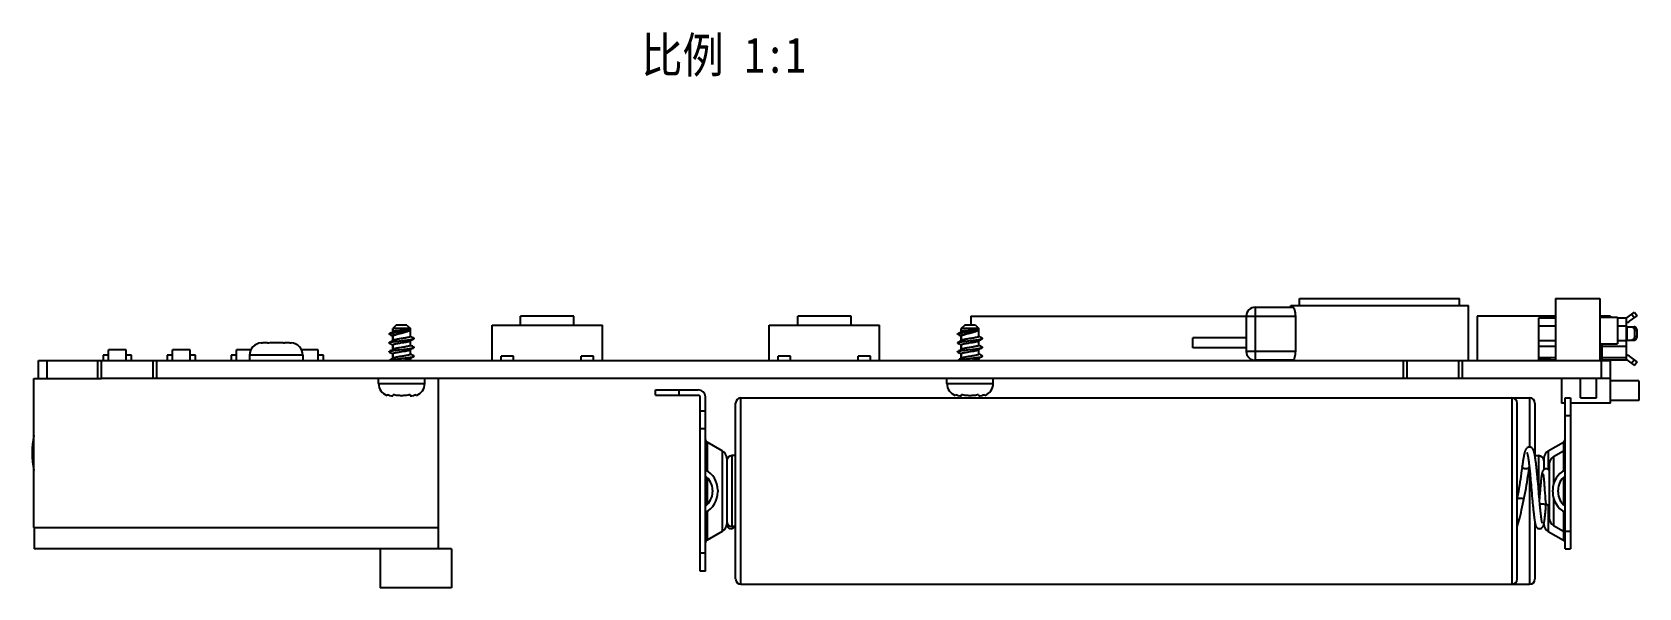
# Model space of a CAD drawing. Extents: x 0 to 297, y 0 to 210.
# Drawn here: x 77 to 167.5, y 110.4 to 141.7 of the extents above; entities that cross this region are included whole.
import ezdxf

# ---------------------------------------------------------------- set-up
doc = ezdxf.new("R2010")
doc.units = 0
doc.header["$LTSCALE"] = 16.335
doc.linetypes.add('HIDDEN', pattern=[0.2, 0.1, -0.1])
doc.layers.get('0').update_dxf_attribs({"linetype": 'CONTINUOUS'})
for name, color, linetype in [('02___PRT_ALL_AXES', 7, 'CONTINUOUS'), ('06___PRT_ALL_SURFS', 7, 'CONTINUOUS'), ('COOL', 153, 'HIDDEN')]:
    doc.layers.add(name, color=color, linetype=linetype)
doc.styles.get("Standard").update_dxf_attribs({"font": 'txt', "width": 0.85})

msp = doc.modelspace()

# ---------------------------------------------------------------- linework, layer by layer
at = {"color": 7, "linetype": 'CONTINUOUS'}
for p, q in [((148.373, 126.264), (148.373, 126.664)), ((157.373, 126.264), (157.373, 126.664)), ((162.773, 126.664), (165.273, 126.664)), ((162.773, 126.664), (162.773, 123.164)), ((165.273, 126.664), (165.273, 123.164)), ((145.873, 126.164), (148.007, 126.164)), ((145.873, 126.164), (145.873, 123.184)), ((147.873, 126.164), (147.873, 126.264)), ((166.803, 125.574), (167.223, 125.889)), ((167.213, 125.569), (167.063, 125.769)), ((167.223, 125.889), (167.373, 125.689)), ((97.418, 124.827), (97.257, 124.711)), ((97.523, 125.164), (97.323, 124.964)), ((97.323, 124.964), (97.323, 124.787)), ((98.323, 124.964), (97.323, 124.964)), ((98.123, 125.164), (97.523, 125.164)), ((98.123, 125.164), (98.323, 124.964)), ((98.279, 124.865), (98.301, 124.879)), ((102.923, 123.164), (102.923, 125.164)), ((102.923, 125.164), (109.123, 125.164)), ((104.523, 125.164), (104.523, 125.664)), ((107.523, 125.664), (104.523, 125.664)), ((107.523, 125.164), (107.523, 125.664)), ((109.123, 123.164), (109.123, 125.164)), ((118.523, 123.164), (118.523, 125.164)), ((118.523, 125.164), (124.723, 125.164)), ((120.123, 125.164), (120.123, 125.664)), ((123.123, 125.664), (120.123, 125.664)), ((123.123, 125.164), (123.123, 125.664)), ((124.723, 123.164), (124.723, 125.164)), ((129.418, 124.827), (129.257, 124.711)), ((129.523, 125.164), (129.323, 124.964)), ((130.323, 124.964), (129.323, 124.964)), ((129.323, 124.964), (129.323, 124.787)), ((130.123, 125.164), (129.523, 125.164)), ((129.873, 125.664), (148.153, 125.664)), ((129.873, 125.664), (129.873, 125.164)), ((130.123, 125.164), (130.323, 124.964)), ((130.279, 124.865), (130.301, 124.879)), ((145.373, 125.664), (145.373, 123.684)), ((148.153, 123.684), (148.153, 125.664)), ((162.773, 125.664), (158.373, 125.664)), ((158.373, 125.664), (158.373, 123.164)), ((161.833, 125.564), (162.773, 125.564)), ((161.833, 123.164), (161.833, 125.564)), ((161.833, 125.114), (162.773, 125.114)), ((165.873, 125.664), (165.273, 125.664)), ((165.273, 125.614), (166.273, 125.614)), ((165.873, 125.664), (165.873, 125.614)), ((166.273, 125.614), (166.273, 124.114)), ((166.273, 125.564), (166.773, 125.564)), ((166.273, 125.114), (166.773, 125.114)), ((166.773, 123.214), (166.773, 125.564)), ((166.773, 125.064), (167.209, 125.064)), ((166.802, 125.064), (166.802, 124.314)), ((166.953, 125.374), (167.373, 125.689)), ((167.373, 124.864), (167.229, 124.864)), ((167.229, 124.864), (167.229, 124.514)), ((167.373, 124.514), (167.373, 124.864)), ((89.925, 124.144), (89.922, 124.163)), ((90.084, 124.163), (90.086, 124.164)), ((90.272, 124.164), (90.131, 124.164)), ((90.275, 124.144), (90.272, 124.164)), ((91.254, 124.164), (91.251, 124.144)), ((91.395, 124.164), (91.254, 124.164)), ((91.44, 124.164), (91.442, 124.163)), ((91.604, 124.163), (91.601, 124.144)), ((97.182, 124.704), (97.136, 124.677)), ((97.136, 124.646), (97.208, 124.603)), ((97.182, 124.204), (97.136, 124.177)), ((97.136, 124.146), (97.208, 124.103)), ((97.234, 124.735), (97.182, 124.704)), ((97.234, 124.235), (97.182, 124.204)), ((97.208, 124.603), (97.258, 124.573)), ((97.208, 124.103), (97.258, 124.073)), ((97.283, 124.764), (97.234, 124.735)), ((97.283, 124.264), (97.234, 124.235)), ((97.257, 124.711), (97.418, 124.596)), ((97.258, 124.573), (97.318, 124.538)), ((97.258, 124.073), (97.318, 124.038)), ((97.341, 124.798), (97.283, 124.764)), ((97.341, 124.298), (97.283, 124.264)), ((97.318, 124.538), (97.323, 124.535)), ((97.318, 124.038), (97.323, 124.035)), ((97.323, 124.546), (97.323, 124.287)), ((97.323, 124.046), (97.323, 123.787)), ((98.305, 124.274), (98.363, 124.309)), ((98.328, 124.534), (98.323, 124.537)), ((98.328, 124.034), (98.323, 124.037)), ((98.386, 124.499), (98.328, 124.534)), ((98.386, 123.999), (98.328, 124.034)), ((98.363, 124.309), (98.412, 124.338)), ((98.437, 124.469), (98.386, 124.499)), ((98.437, 123.969), (98.386, 123.999)), ((98.412, 124.338), (98.464, 124.369)), ((98.51, 124.427), (98.437, 124.469)), ((98.51, 123.927), (98.437, 123.969)), ((98.464, 124.369), (98.51, 124.396)), ((129.182, 124.704), (129.136, 124.677)), ((129.136, 124.646), (129.208, 124.603)), ((129.182, 124.204), (129.136, 124.177)), ((129.136, 124.146), (129.208, 124.103)), ((129.234, 124.735), (129.182, 124.704)), ((129.234, 124.235), (129.182, 124.204)), ((129.208, 124.603), (129.258, 124.573)), ((129.208, 124.103), (129.258, 124.073)), ((129.283, 124.764), (129.234, 124.735)), ((129.283, 124.264), (129.234, 124.235)), ((129.257, 124.711), (129.418, 124.596)), ((129.258, 124.573), (129.318, 124.538)), ((129.258, 124.073), (129.318, 124.038)), ((129.341, 124.798), (129.283, 124.764)), ((129.341, 124.298), (129.283, 124.264)), ((129.318, 124.538), (129.323, 124.535)), ((129.318, 124.038), (129.323, 124.035)), ((129.323, 124.546), (129.323, 124.287)), ((129.323, 124.046), (129.323, 123.787)), ((130.305, 124.274), (130.363, 124.309)), ((130.328, 124.534), (130.323, 124.537)), ((130.328, 124.034), (130.323, 124.037)), ((130.386, 124.499), (130.328, 124.534)), ((130.386, 123.999), (130.328, 124.034)), ((130.363, 124.309), (130.412, 124.338)), ((130.437, 124.469), (130.386, 124.499)), ((130.437, 123.969), (130.386, 123.999)), ((130.412, 124.338), (130.464, 124.369)), ((130.51, 124.427), (130.437, 124.469)), ((130.51, 123.927), (130.437, 123.969)), ((130.464, 124.369), (130.51, 124.396)), ((161.833, 124.298), (162.773, 124.298)), ((161.833, 123.978), (162.773, 123.978)), ((165.273, 124.114), (166.273, 124.114)), ((165.416, 123.215), (165.416, 124.114)), ((165.416, 123.978), (166.773, 123.978)), ((166.273, 124.298), (166.773, 124.298)), ((166.773, 124.314), (167.209, 124.314)), ((167.229, 124.514), (167.373, 124.514)), ((77.373, 122.164), (77.373, 123.164)), ((77.373, 123.164), (80.923, 123.164)), ((77.873, 122.164), (77.873, 123.164)), ((80.724, 122.164), (80.724, 123.164)), ((80.924, 122.164), (80.924, 123.164)), ((80.924, 123.164), (83.822, 123.164)), ((81.023, 123.464), (81.023, 123.164)), ((81.323, 123.464), (81.023, 123.464)), ((81.323, 123.164), (81.323, 123.764)), ((82.323, 123.764), (81.323, 123.764)), ((82.323, 123.164), (82.323, 123.764)), ((82.623, 123.464), (82.323, 123.464)), ((82.623, 123.164), (82.623, 123.464)), ((83.822, 123.164), (83.822, 122.164)), ((83.822, 123.164), (96.794, 123.164)), ((84.022, 123.164), (84.022, 122.164)), ((84.623, 123.464), (84.623, 123.164)), ((84.923, 123.464), (84.623, 123.464)), ((84.923, 123.164), (84.923, 123.764)), ((85.923, 123.764), (84.923, 123.764)), ((85.923, 123.164), (85.923, 123.764)), ((86.223, 123.464), (85.923, 123.464)), ((86.223, 123.164), (86.223, 123.464)), ((88.223, 123.464), (88.223, 123.164)), ((88.523, 123.464), (88.223, 123.464)), ((88.523, 123.164), (88.523, 123.764)), ((89.331, 123.764), (88.523, 123.764)), ((92.263, 123.464), (89.263, 123.464)), ((93.123, 123.764), (92.195, 123.764)), ((93.123, 123.164), (93.123, 123.764)), ((93.423, 123.464), (93.123, 123.464)), ((93.423, 123.164), (93.423, 123.464)), ((97.182, 123.704), (97.136, 123.677)), ((97.136, 123.646), (97.208, 123.603)), ((97.182, 123.204), (97.136, 123.177)), ((97.234, 123.735), (97.182, 123.704)), ((97.234, 123.235), (97.182, 123.204)), ((97.208, 123.603), (97.258, 123.573)), ((97.283, 123.764), (97.234, 123.735)), ((97.283, 123.264), (97.234, 123.235)), ((97.258, 123.573), (97.318, 123.538)), ((97.341, 123.798), (97.283, 123.764)), ((97.341, 123.298), (97.283, 123.264)), ((97.318, 123.538), (97.323, 123.535)), ((97.323, 123.546), (97.323, 123.287)), ((98.305, 123.774), (98.363, 123.809)), ((98.305, 123.274), (98.363, 123.309)), ((98.328, 123.534), (98.323, 123.537)), ((98.386, 123.499), (98.328, 123.534)), ((98.363, 123.809), (98.412, 123.838)), ((98.363, 123.309), (98.412, 123.338)), ((98.437, 123.469), (98.386, 123.499)), ((98.412, 123.838), (98.464, 123.869)), ((98.412, 123.338), (98.464, 123.369)), ((98.51, 123.427), (98.437, 123.469)), ((98.464, 123.869), (98.51, 123.896)), ((98.464, 123.369), (98.51, 123.396)), ((98.851, 123.164), (128.794, 123.164)), ((103.423, 123.164), (103.423, 123.414)), ((104.123, 123.414), (103.423, 123.414)), ((104.123, 123.164), (104.123, 123.414)), ((107.923, 123.164), (107.923, 123.414)), ((108.623, 123.414), (107.923, 123.414)), ((108.623, 123.164), (108.623, 123.414)), ((119.023, 123.164), (119.023, 123.414)), ((119.723, 123.414), (119.023, 123.414)), ((119.723, 123.164), (119.723, 123.414)), ((124.223, 123.414), (123.523, 123.414)), ((123.523, 123.164), (123.523, 123.414)), ((124.223, 123.164), (124.223, 123.414)), ((129.182, 123.704), (129.136, 123.677)), ((129.136, 123.646), (129.208, 123.603)), ((129.182, 123.204), (129.136, 123.177)), ((129.234, 123.735), (129.182, 123.704)), ((129.234, 123.235), (129.182, 123.204)), ((129.208, 123.603), (129.258, 123.573)), ((129.283, 123.764), (129.234, 123.735)), ((129.283, 123.264), (129.234, 123.235)), ((129.258, 123.573), (129.318, 123.538)), ((129.341, 123.798), (129.283, 123.764)), ((129.341, 123.298), (129.283, 123.264)), ((129.318, 123.538), (129.323, 123.535)), ((129.323, 123.546), (129.323, 123.287)), ((130.305, 123.774), (130.363, 123.809)), ((130.305, 123.274), (130.363, 123.309)), ((130.328, 123.534), (130.323, 123.537)), ((130.386, 123.499), (130.328, 123.534)), ((130.363, 123.809), (130.412, 123.838)), ((130.363, 123.309), (130.412, 123.338)), ((130.437, 123.469), (130.386, 123.499)), ((130.412, 123.838), (130.464, 123.869)), ((130.412, 123.338), (130.464, 123.369)), ((130.51, 123.427), (130.437, 123.469)), ((130.464, 123.869), (130.51, 123.896)), ((130.464, 123.369), (130.51, 123.396)), ((130.851, 123.164), (154.423, 123.164)), ((148.153, 123.684), (145.373, 123.684)), ((148.007, 123.184), (145.873, 123.184)), ((147.873, 123.164), (147.873, 123.184)), ((154.224, 122.164), (154.224, 123.164)), ((154.424, 123.164), (157.322, 123.164)), ((154.424, 122.164), (154.424, 123.164)), ((157.322, 123.164), (165.873, 123.164)), ((157.322, 123.164), (157.322, 122.164)), ((157.522, 123.164), (157.522, 122.164)), ((161.833, 123.344), (162.773, 123.344)), ((162.258, 123.221), (162.258, 123.164)), ((162.708, 123.215), (162.708, 123.164)), ((162.773, 123.214), (162.754, 123.214)), ((165.415, 123.464), (165.273, 123.464)), ((165.273, 123.214), (166.773, 123.214)), ((165.373, 122.164), (165.373, 123.164)), ((165.416, 123.344), (166.773, 123.344)), ((165.873, 120.764), (165.873, 123.214)), ((166.803, 123.204), (167.223, 122.889)), ((167.373, 123.089), (166.953, 123.404)), ((167.063, 123.009), (167.213, 123.209)), ((167.373, 123.089), (167.223, 122.889)), ((77.123, 113.764), (77.123, 122.164)), ((77.123, 122.164), (80.923, 122.164)), ((154.423, 122.164), (83.862, 122.164)), ((99.893, 113.764), (99.893, 122.164)), ((165.873, 122.164), (157.362, 122.164)), ((163.123, 122.164), (163.123, 120.764)), ((164.183, 121.064), (164.183, 122.164)), ((165.083, 121.064), (165.083, 122.164)), ((96.523, 121.864), (99.123, 121.864)), ((96.988, 121.205), (96.996, 121.261)), ((97.333, 121.171), (97.346, 121.261)), ((98.3, 121.261), (98.313, 121.171)), ((98.65, 121.261), (98.658, 121.205)), ((112.123, 121.214), (112.123, 121.514)), ((112.123, 121.214), (114.523, 121.214)), ((113.423, 121.514), (113.423, 121.214)), ((113.423, 121.514), (114.523, 121.514)), ((128.523, 121.864), (131.123, 121.864)), ((128.988, 121.205), (128.996, 121.261)), ((129.333, 121.171), (129.346, 121.261)), ((130.3, 121.261), (130.313, 121.171)), ((130.65, 121.261), (130.658, 121.205)), ((167.473, 122.014), (165.873, 122.014)), ((167.473, 122.014), (167.473, 120.914)), ((114.623, 111.314), (114.623, 121.114)), ((114.923, 120.314), (114.623, 120.314)), ((114.923, 111.314), (114.923, 121.114)), ((116.623, 110.865), (116.623, 120.764)), ((116.923, 110.564), (116.923, 121.064)), ((160.323, 121.064), (160.323, 110.564)), ((160.623, 110.864), (160.623, 120.764)), ((161.323, 121.064), (161.323, 118.292)), ((161.623, 120.764), (161.623, 117.807)), ((163.323, 120.764), (163.123, 120.764)), ((163.323, 121.064), (163.623, 121.064)), ((163.323, 112.564), (163.323, 121.064)), ((163.623, 121.064), (163.623, 112.564)), ((165.873, 120.764), (163.623, 120.764)), ((164.183, 121.064), (165.083, 121.064)), ((167.473, 120.914), (165.873, 120.914)), ((163.323, 120.064), (163.623, 120.064)), ((114.923, 119.314), (114.623, 119.314)), ((115.023, 118.574), (115.023, 116.956)), ((115.873, 118.084), (115.023, 118.574)), ((162.373, 118.084), (163.223, 118.574)), ((163.223, 118.574), (163.223, 116.956)), ((115.873, 118.084), (115.873, 113.545)), ((116.123, 117.651), (116.123, 113.978)), ((116.423, 113.814), (116.423, 117.814)), ((161.823, 117.814), (161.823, 115.949)), ((162.123, 117.651), (162.123, 117.022)), ((162.373, 118.084), (162.373, 117.025)), ((162.673, 117.757), (163.223, 118.074)), ((162.673, 117.757), (162.673, 116.217)), ((161.323, 117.029), (161.323, 110.564)), ((162.423, 117.324), (162.423, 114.305)), ((115.023, 116.574), (115.023, 115.055)), ((115.323, 115.861), (115.323, 115.768)), ((115.623, 115.861), (115.623, 115.768)), ((161.369, 116.553), (161.381, 116.426)), ((161.381, 116.426), (161.393, 116.295)), ((161.393, 116.295), (161.404, 116.164)), ((161.404, 116.164), (161.416, 116.031)), ((161.416, 116.031), (161.444, 115.699)), ((161.786, 116.37), (161.774, 116.505)), ((161.798, 116.237), (161.786, 116.37)), ((161.815, 116.038), (161.798, 116.237)), ((161.848, 115.655), (161.815, 116.038)), ((161.909, 115.814), (161.9, 115.705)), ((161.917, 115.919), (161.909, 115.814)), ((162.124, 116.436), (162.129, 116.384)), ((162.129, 116.384), (162.134, 116.33)), ((162.134, 116.33), (162.138, 116.275)), ((162.138, 116.275), (162.143, 116.22)), ((162.143, 116.22), (162.147, 116.164)), ((162.147, 116.164), (162.151, 116.108)), ((162.151, 116.108), (162.155, 116.052)), ((162.155, 116.052), (162.161, 115.968)), ((162.161, 115.968), (162.167, 115.885)), ((162.623, 115.768), (162.623, 115.861)), ((162.923, 115.768), (162.923, 115.861)), ((163.223, 116.574), (163.223, 115.055)), ((161.444, 115.699), (161.456, 115.568)), ((161.456, 115.568), (161.472, 115.377)), ((161.472, 115.377), (161.483, 115.252)), ((161.483, 115.252), (161.494, 115.132)), ((161.494, 115.132), (161.505, 115.016)), ((161.864, 115.473), (161.848, 115.655)), ((161.874, 115.356), (161.864, 115.473)), ((161.883, 115.48), (161.874, 115.363)), ((161.884, 115.242), (161.874, 115.356)), ((161.9, 115.705), (161.883, 115.48)), ((161.894, 115.132), (161.884, 115.242)), ((161.904, 115.026), (161.894, 115.132)), ((161.914, 114.924), (161.904, 115.026)), ((162.19, 115.53), (162.196, 115.447)), ((162.196, 115.447), (162.2, 115.391)), ((162.2, 115.391), (162.204, 115.342)), ((162.204, 115.342), (162.207, 115.313)), ((162.207, 115.313), (162.209, 115.287)), ((162.209, 115.287), (162.211, 115.263)), ((162.373, 115.072), (162.373, 113.545)), ((162.673, 115.412), (162.673, 113.872)), ((115.023, 114.673), (115.023, 113.055)), ((161.623, 114.032), (161.623, 110.865)), ((163.223, 114.673), (163.223, 113.055)), ((77.123, 113.764), (99.893, 113.764)), ((77.143, 113.764), (77.143, 112.564)), ((99.873, 113.764), (99.873, 112.564)), ((115.873, 113.545), (115.023, 113.055)), ((116.122, 113.946), (116.122, 113.944)), ((162.373, 113.545), (163.223, 113.055)), ((162.673, 113.872), (163.223, 113.555)), ((163.323, 113.564), (163.623, 113.564)), ((96.623, 112.564), (96.623, 110.364)), ((100.623, 112.564), (99.873, 112.564)), ((100.623, 112.564), (100.623, 110.364)), ((114.923, 112.314), (114.623, 112.314)), ((163.323, 112.564), (163.623, 112.564)), ((114.923, 111.314), (114.623, 111.314))]:
    msp.add_line(p, q, dxfattribs=at)
at = {"color": 5, "linetype": 'CONTINUOUS'}
for p, q in [((96.794, 123.164), (98.851, 123.164)), ((128.794, 123.164), (130.851, 123.164)), ((83.862, 122.164), (80.923, 122.164)), ((157.362, 122.164), (154.423, 122.164))]:
    msp.add_line(p, q, dxfattribs=at)
at = {"color": 7, "linetype": 'CONTINUOUS'}
for points in [[(161.313, 118.292), (161.295, 118.291), (161.257, 118.284), (161.22, 118.271), (161.189, 118.253), (161.163, 118.233), (161.142, 118.212), (161.124, 118.19), (161.109, 118.169), (161.097, 118.147), (161.086, 118.125), (161.077, 118.102), (161.068, 118.079), (161.059, 118.055), (161.051, 118.029), (161.043, 118.002), (161.035, 117.974), (161.028, 117.943), (161.02, 117.911), (161.012, 117.876), (161.005, 117.84), (160.997, 117.801), (160.989, 117.76), (160.982, 117.717), (160.974, 117.672), (160.966, 117.625), (160.958, 117.576), (160.95, 117.524), (160.943, 117.471), (160.935, 117.416), (160.927, 117.36), (160.919, 117.302), (160.911, 117.242), (160.904, 117.19)], [(161.176, 117.961), (161.176, 117.961), (161.177, 117.959), (161.179, 117.954), (161.182, 117.946), (161.185, 117.936), (161.189, 117.924), (161.193, 117.91), (161.198, 117.894), (161.202, 117.875), (161.207, 117.855), (161.212, 117.833), (161.217, 117.809), (161.222, 117.783), (161.227, 117.755), (161.233, 117.726), (161.238, 117.694), (161.244, 117.661), (161.249, 117.627), (161.254, 117.59), (161.26, 117.552), (161.266, 117.512), (161.271, 117.471), (161.277, 117.428), (161.282, 117.383), (161.288, 117.337), (161.294, 117.289), (161.3, 117.24), (161.305, 117.19), (161.311, 117.138), (161.317, 117.084), (161.323, 117.03), (161.329, 116.974), (161.334, 116.917), (161.34, 116.859), (161.346, 116.8), (161.352, 116.739), (161.358, 116.678), (161.363, 116.616), (161.369, 116.553)], [(161.774, 116.505), (161.768, 116.572), (161.762, 116.639), (161.755, 116.706), (161.749, 116.772), (161.743, 116.838), (161.736, 116.903), (161.73, 116.968), (161.723, 117.031), (161.717, 117.094), (161.71, 117.155), (161.703, 117.215), (161.697, 117.274), (161.69, 117.331), (161.683, 117.387), (161.677, 117.441), (161.67, 117.493), (161.663, 117.544), (161.657, 117.593), (161.65, 117.639), (161.643, 117.684), (161.636, 117.727), (161.63, 117.768), (161.623, 117.807), (161.616, 117.844), (161.609, 117.879), (161.602, 117.912), (161.595, 117.944), (161.588, 117.974), (161.581, 118.002), (161.574, 118.028), (161.566, 118.053), (161.558, 118.077), (161.55, 118.099), (161.541, 118.121), (161.531, 118.143), (161.519, 118.164), (161.506, 118.186), (161.489, 118.208), (161.468, 118.229), (161.443, 118.25), (161.41, 118.269), (161.372, 118.284), (161.332, 118.291), (161.313, 118.292)], [(160.904, 117.19), (160.895, 117.118), (160.875, 116.969), (160.854, 116.813), (160.831, 116.651), (160.806, 116.485), (160.779, 116.315), (160.751, 116.143), (160.722, 115.969), (160.691, 115.795)], [(161.004, 115.353), (161.023, 115.448), (161.058, 115.623), (161.091, 115.798), (161.123, 115.973), (161.152, 116.147), (161.18, 116.318), (161.206, 116.485), (161.231, 116.649), (161.254, 116.807), (161.275, 116.959), (161.294, 117.104), (161.305, 117.189)], [(162.251, 117.065), (162.24, 117.065), (162.21, 117.061), (162.183, 117.054), (162.157, 117.043), (162.133, 117.029), (162.111, 117.013), (162.093, 116.995), (162.077, 116.976), (162.065, 116.957), (162.054, 116.938), (162.047, 116.921), (162.04, 116.904), (162.034, 116.887), (162.029, 116.871), (162.025, 116.854), (162.021, 116.837), (162.017, 116.819), (162.013, 116.8), (162.009, 116.779), (162.005, 116.757), (162.001, 116.734), (161.997, 116.71), (161.994, 116.684), (161.99, 116.656), (161.986, 116.627), (161.982, 116.597), (161.978, 116.565), (161.974, 116.532), (161.971, 116.497), (161.967, 116.461), (161.963, 116.423), (161.959, 116.383), (161.955, 116.343), (161.951, 116.301), (161.947, 116.257), (161.943, 116.213), (161.938, 116.167), (161.934, 116.119), (161.93, 116.071), (161.926, 116.021), (161.917, 115.919)], [(162.079, 116.775), (162.079, 116.776), (162.079, 116.774), (162.081, 116.769), (162.082, 116.762), (162.084, 116.754), (162.086, 116.743), (162.089, 116.731), (162.091, 116.717), (162.094, 116.701), (162.096, 116.685), (162.099, 116.666), (162.102, 116.647), (162.104, 116.627), (162.107, 116.605), (162.109, 116.583), (162.112, 116.56), (162.115, 116.536), (162.117, 116.512), (162.12, 116.487), (162.122, 116.462), (162.124, 116.436)], [(162.423, 116.974), (162.421, 116.977), (162.407, 116.995), (162.389, 117.012), (162.368, 117.029), (162.343, 117.043), (162.316, 117.055), (162.286, 117.062), (162.255, 117.065), (162.251, 117.065)], [(160.691, 115.795), (160.658, 115.621), (160.623, 115.449), (160.623, 115.446)], [(162.167, 115.885), (162.177, 115.724), (162.19, 115.53)], [(160.623, 113.835), (160.632, 113.859), (160.665, 113.959), (160.698, 114.068), (160.733, 114.188), (160.767, 114.317), (160.802, 114.455), (160.838, 114.602), (160.874, 114.758), (160.91, 114.92), (160.947, 115.088), (160.984, 115.262), (161.004, 115.353)], [(161.505, 115.016), (161.51, 114.96), (161.515, 114.904), (161.52, 114.851), (161.526, 114.798), (161.531, 114.747), (161.536, 114.697), (161.541, 114.648), (161.546, 114.601), (161.551, 114.555), (161.556, 114.511), (161.561, 114.468), (161.565, 114.427), (161.57, 114.386), (161.575, 114.348), (161.58, 114.311), (161.584, 114.275), (161.589, 114.241), (161.594, 114.208), (161.598, 114.176), (161.603, 114.146), (161.608, 114.118), (161.612, 114.09), (161.617, 114.064), (161.621, 114.04), (161.626, 114.016), (161.631, 113.994), (161.635, 113.973), (161.64, 113.952), (161.645, 113.933), (161.651, 113.914), (161.656, 113.896), (161.662, 113.879), (161.669, 113.861), (161.676, 113.844), (161.685, 113.826), (161.696, 113.807), (161.709, 113.788), (161.726, 113.768), (161.747, 113.749), (161.771, 113.731), (161.801, 113.715), (161.835, 113.704), (161.87, 113.699), (161.885, 113.698)], [(161.885, 113.698), (161.921, 113.702), (161.955, 113.71), (161.985, 113.724), (162.01, 113.74), (162.032, 113.758), (162.05, 113.777), (162.064, 113.795), (162.075, 113.813), (162.085, 113.83), (162.092, 113.847), (162.099, 113.863), (162.105, 113.879), (162.11, 113.896), (162.115, 113.913), (162.12, 113.931), (162.125, 113.949), (162.129, 113.969), (162.134, 113.99), (162.138, 114.012), (162.142, 114.034), (162.146, 114.059), (162.151, 114.084), (162.155, 114.11), (162.159, 114.138), (162.163, 114.167), (162.167, 114.198), (162.171, 114.23), (162.176, 114.264), (162.18, 114.299), (162.184, 114.335), (162.188, 114.373), (162.192, 114.412), (162.197, 114.453), (162.201, 114.495), (162.205, 114.539), (162.21, 114.584), (162.214, 114.63), (162.218, 114.678), (162.222, 114.727), (162.227, 114.777), (162.231, 114.828), (162.236, 114.881), (162.24, 114.934), (162.254, 115.105)], [(162.038, 114.008), (162.038, 114.009), (162.037, 114.012), (162.035, 114.018), (162.032, 114.026), (162.03, 114.035), (162.027, 114.046), (162.024, 114.058), (162.021, 114.072), (162.018, 114.087), (162.014, 114.104), (162.011, 114.122), (162.007, 114.142), (162.004, 114.163), (162, 114.185), (161.996, 114.209), (161.992, 114.234), (161.989, 114.261), (161.985, 114.289), (161.98, 114.318), (161.976, 114.349), (161.972, 114.381), (161.968, 114.415), (161.964, 114.45), (161.959, 114.487), (161.955, 114.525), (161.951, 114.564), (161.946, 114.604), (161.942, 114.646), (161.937, 114.689), (161.933, 114.734), (161.928, 114.78), (161.923, 114.827), (161.919, 114.875), (161.914, 114.924)], [(162.211, 115.263), (162.212, 115.253), (162.213, 115.243), (162.214, 115.234), (162.215, 115.226), (162.216, 115.218), (162.218, 115.21), (162.219, 115.203), (162.22, 115.195), (162.221, 115.188), (162.223, 115.18), (162.225, 115.17), (162.228, 115.159), (162.233, 115.146), (162.239, 115.131), (162.248, 115.114), (162.259, 115.096), (162.274, 115.078), (162.291, 115.062), (162.311, 115.046), (162.334, 115.033), (162.359, 115.023), (162.386, 115.016), (162.415, 115.013), (162.422, 115.013)], [(116.122, 113.944), (116.126, 113.929), (116.13, 113.914), (116.134, 113.9), (116.138, 113.887), (116.143, 113.873), (116.148, 113.86), (116.154, 113.847), (116.16, 113.833), (116.167, 113.82), (116.175, 113.806), (116.184, 113.792), (116.195, 113.777), (116.208, 113.763), (116.224, 113.748), (116.243, 113.735), (116.263, 113.723), (116.286, 113.712), (116.31, 113.705), (116.335, 113.7), (116.361, 113.698)], [(116.361, 113.698), (116.387, 113.7), (116.411, 113.704), (116.436, 113.712), (116.458, 113.722), (116.479, 113.734), (116.498, 113.748), (116.514, 113.762), (116.528, 113.777), (116.539, 113.792), (116.549, 113.807)]]:
    msp.add_lwpolyline(points, dxfattribs=at)
for centre, radius, start, end in [((145.873, 125.664), 0.5, 90, 180), ((166.773, 125.614), 0.05, 270, 306.8699), ((166.773, 125.614), 0.3, 270, 306.8699), ((89.963, 123.464), 0.7, 93.34418, 180), ((90.131, 123.077), 1.088, 89.98835, 92.38965), ((91.395, 123.077), 1.088, 87.61035, 90.01165), ((91.563, 123.464), 0.7, 0, 86.65582), ((96.229, 133.648), 10.597, 279.33045, 279.49435), ((128.229, 133.648), 10.597, 279.33045, 279.49435), ((145.873, 123.684), 0.5, 180, 270), ((166.773, 123.164), 0.3, 53.1301, 90), ((166.773, 123.164), 0.05, 53.1301, 90), ((97.223, 121.864), 0.7, 180, 250.37039), ((98.423, 121.864), 0.7, 289.62961, 360), ((114.523, 121.114), 0.4, 0, 90), ((114.523, 121.114), 0.1, 0, 90), ((129.223, 121.864), 0.7, 180, 250.37039), ((130.423, 121.864), 0.7, 289.62961, 360), ((97.443, 122.353), 1.187, 261.87587, 264.68363), ((98.203, 122.353), 1.187, 275.31633, 278.12409), ((116.923, 120.764), 0.3, 90, 180), ((129.443, 122.353), 1.187, 261.87587, 264.68363), ((130.203, 122.353), 1.187, 275.31633, 278.12409), ((160.323, 120.764), 0.3, 0, 90), ((161.323, 120.764), 0.3, 0, 90), ((115.123, 118.747), 0.2, 185.99915, 240), ((163.123, 118.747), 0.2, 300, 353.33333), ((115.623, 117.651), 0.5, 0, 60), ((116.423, 117.514), 0.3, 90, 180), ((161.823, 117.514), 0.3, 0, 90), ((162.623, 117.651), 0.5, 120, 180), ((162.923, 117.324), 0.5, 120, 180), ((163.123, 118.247), 0.2, 300, 353.33333), ((114.323, 115.861), 1.3, 0, 62.51357), ((163.923, 115.861), 1.3, 117.48643, 180), ((114.323, 115.861), 1, 0, 53.1301), ((163.923, 115.861), 1, 126.8699, 180), ((114.323, 115.768), 1.3, 297.48643, 360), ((114.323, 115.768), 1, 306.8699, 360), ((163.923, 115.768), 1.3, 180, 242.51357), ((163.923, 115.768), 1, 180, 233.1301), ((115.623, 113.978), 0.5, 300, 360), ((116.423, 114.114), 0.3, 180, 270), ((162.923, 114.305), 0.5, 180, 240), ((162.623, 113.978), 0.5, 183.56724, 240), ((163.123, 113.381), 0.2, 20, 60), ((115.123, 112.881), 0.2, 120, 172.22144), ((163.123, 112.881), 0.2, 0, 60), ((116.923, 110.864), 0.3, 180, 270), ((160.323, 110.864), 0.3, 270, 360), ((161.323, 110.864), 0.3, 270, 360)]:
    msp.add_arc(centre, radius, start, end, dxfattribs=at)
msp.add_ellipse((162.754, 123.664), major_axis=(2.874, 0), ratio=0.156596, start_param=-1.897284, end_param=-1.570796, dxfattribs=at)
for points, knots in [([(148.153, 125.664), (148.153, 125.698), (148.151, 125.763), (148.141, 125.857), (148.125, 125.943), (148.106, 126.017), (148.083, 126.078), (148.062, 126.119), (148.044, 126.143), (148.032, 126.155), (148.02, 126.163), (148.011, 126.164), (148.007, 126.164)], [0, 0, 0, 0, 0.183756, 0.360282, 0.523101, 0.666914, 0.787711, 0.882852, 0.920563, 0.951973, 0.977883, 1, 1, 1, 1]), ([(97.257, 124.711), (97.298, 124.718), (97.387, 124.731), (97.53, 124.75), (97.685, 124.769), (97.843, 124.788), (97.972, 124.806), (98.068, 124.82), (98.132, 124.831), (98.188, 124.842), (98.235, 124.854), (98.268, 124.864), (98.289, 124.872), (98.297, 124.877), (98.301, 124.879)], [0, 0, 0, 0, 0.118107, 0.256251, 0.406851, 0.56073, 0.707548, 0.774903, 0.836403, 0.890744, 0.936728, 0.973348, 0.987934, 1, 1, 1, 1]), ([(97.418, 124.827), (97.403, 124.822), (97.381, 124.816), (97.356, 124.806), (97.345, 124.801), (97.341, 124.798)], [0, 0, 0, 0, 0.581813, 0.811654, 1, 1, 1, 1]), ([(98.316, 124.898), (98.313, 124.897), (98.307, 124.895), (98.292, 124.892), (98.267, 124.888), (98.23, 124.884), (98.184, 124.879), (98.131, 124.875), (98.07, 124.871), (98.005, 124.866), (97.911, 124.86), (97.792, 124.853), (97.653, 124.845), (97.529, 124.836), (97.452, 124.83), (97.418, 124.827)], [0, 0, 0, 0, 0.008679, 0.020162, 0.051396, 0.093169, 0.144639, 0.204729, 0.27217, 0.345531, 0.423248, 0.585057, 0.743863, 0.886194, 1, 1, 1, 1]), ([(97.418, 124.596), (97.432, 124.602), (97.462, 124.613), (97.529, 124.637), (97.623, 124.665), (97.746, 124.697), (97.874, 124.73), (97.998, 124.763), (98.095, 124.791), (98.165, 124.814), (98.209, 124.83), (98.247, 124.847), (98.27, 124.859), (98.279, 124.865)], [0, 0, 0, 0, 0.049851, 0.10614, 0.234708, 0.378014, 0.527025, 0.672249, 0.80449, 0.863161, 0.915708, 0.961465, 1, 1, 1, 1]), ([(98.301, 124.879), (98.303, 124.88), (98.307, 124.883), (98.311, 124.887), (98.314, 124.89), (98.315, 124.894), (98.316, 124.896), (98.316, 124.898)], [0, 0, 0, 0, 0.318762, 0.522053, 0.698685, 0.854898, 1, 1, 1, 1]), ([(129.257, 124.711), (129.298, 124.718), (129.387, 124.731), (129.53, 124.75), (129.685, 124.769), (129.843, 124.788), (129.972, 124.806), (130.068, 124.82), (130.132, 124.831), (130.188, 124.842), (130.235, 124.854), (130.268, 124.864), (130.289, 124.872), (130.297, 124.877), (130.301, 124.879)], [0, 0, 0, 0, 0.118107, 0.256251, 0.406851, 0.56073, 0.707548, 0.774903, 0.836403, 0.890744, 0.936728, 0.973348, 0.987934, 1, 1, 1, 1]), ([(129.418, 124.827), (129.403, 124.822), (129.381, 124.816), (129.356, 124.806), (129.345, 124.801), (129.341, 124.798)], [0, 0, 0, 0, 0.581813, 0.811654, 1, 1, 1, 1]), ([(130.316, 124.898), (130.313, 124.897), (130.307, 124.895), (130.292, 124.892), (130.267, 124.888), (130.23, 124.884), (130.184, 124.879), (130.131, 124.875), (130.07, 124.871), (130.005, 124.866), (129.911, 124.86), (129.792, 124.853), (129.653, 124.845), (129.529, 124.836), (129.452, 124.83), (129.418, 124.827)], [0, 0, 0, 0, 0.008679, 0.020162, 0.051396, 0.093169, 0.144639, 0.204729, 0.27217, 0.345531, 0.423248, 0.585057, 0.743863, 0.886194, 1, 1, 1, 1]), ([(129.418, 124.596), (129.432, 124.602), (129.462, 124.613), (129.529, 124.637), (129.623, 124.665), (129.746, 124.697), (129.874, 124.73), (129.998, 124.763), (130.095, 124.791), (130.165, 124.814), (130.209, 124.83), (130.247, 124.847), (130.27, 124.859), (130.279, 124.865)], [0, 0, 0, 0, 0.049851, 0.10614, 0.234708, 0.378014, 0.527025, 0.672249, 0.80449, 0.863161, 0.915708, 0.961465, 1, 1, 1, 1]), ([(130.301, 124.879), (130.303, 124.88), (130.307, 124.883), (130.311, 124.887), (130.314, 124.89), (130.315, 124.894), (130.316, 124.896), (130.316, 124.898)], [0, 0, 0, 0, 0.318762, 0.522053, 0.698685, 0.854898, 1, 1, 1, 1]), ([(167.065, 125.064), (167.087, 125.064), (167.132, 125.053), (167.186, 125.007), (167.221, 124.941), (167.229, 124.89), (167.229, 124.864)], [0, 0, 0, 0, 0.226477, 0.467365, 0.72732, 1, 1, 1, 1]), ([(167.373, 124.864), (167.373, 124.89), (167.365, 124.941), (167.33, 125.007), (167.276, 125.053), (167.231, 125.064), (167.209, 125.064)], [0, 0, 0, 0, 0.27268, 0.532635, 0.773523, 1, 1, 1, 1]), ([(90.131, 124.164), (90.097, 124.164), (90.027, 124.161), (89.959, 124.151), (89.925, 124.144)], [0, 0, 0, 0, 0.500063, 1, 1, 1, 1]), ([(90.763, 124.163), (90.722, 124.163), (90.641, 124.163), (90.478, 124.16), (90.356, 124.153), (90.275, 124.144)], [0, 0, 0, 0, 0.250048, 0.500093, 1, 1, 1, 1]), ([(91.251, 124.144), (91.17, 124.153), (91.048, 124.16), (90.885, 124.163), (90.804, 124.163), (90.763, 124.163)], [0, 0, 0, 0, 0.499907, 0.749952, 1, 1, 1, 1]), ([(91.601, 124.144), (91.567, 124.151), (91.498, 124.161), (91.429, 124.164), (91.395, 124.164)], [0, 0, 0, 0, 0.499937, 1, 1, 1, 1]), ([(97.136, 124.646), (97.134, 124.647), (97.13, 124.649), (97.126, 124.653), (97.123, 124.657), (97.123, 124.661), (97.123, 124.665), (97.126, 124.669), (97.13, 124.673), (97.134, 124.675), (97.136, 124.677)], [0, 0, 0, 0, 0.164096, 0.297824, 0.406448, 0.499989, 0.593527, 0.702169, 0.835919, 1, 1, 1, 1]), ([(97.136, 124.146), (97.134, 124.147), (97.13, 124.149), (97.126, 124.153), (97.123, 124.157), (97.123, 124.161), (97.123, 124.165), (97.126, 124.169), (97.13, 124.173), (97.134, 124.175), (97.136, 124.177)], [0, 0, 0, 0, 0.164063, 0.297796, 0.406456, 0.499998, 0.593549, 0.702179, 0.835887, 1, 1, 1, 1]), ([(97.136, 124.677), (97.142, 124.68), (97.157, 124.686), (97.183, 124.695), (97.218, 124.703), (97.243, 124.708), (97.257, 124.711)], [0, 0, 0, 0, 0.16361, 0.385497, 0.665211, 1, 1, 1, 1]), ([(97.136, 124.177), (97.141, 124.179), (97.151, 124.184), (97.171, 124.191), (97.195, 124.198), (97.236, 124.207), (97.297, 124.219), (97.382, 124.232), (97.481, 124.246), (97.589, 124.259), (97.704, 124.273), (97.823, 124.286), (97.942, 124.3), (98.057, 124.313), (98.165, 124.326), (98.263, 124.34), (98.348, 124.353), (98.41, 124.365), (98.451, 124.375), (98.475, 124.381), (98.494, 124.388), (98.505, 124.393), (98.51, 124.396)], [0, 0, 0, 0, 0.011279, 0.025854, 0.043731, 0.064839, 0.116231, 0.178691, 0.250465, 0.329493, 0.413486, 0.5, 0.586514, 0.670507, 0.749535, 0.821309, 0.883768, 0.93516, 0.95627, 0.974145, 0.988721, 1, 1, 1, 1]), ([(97.323, 124.546), (97.323, 124.548), (97.324, 124.553), (97.329, 124.559), (97.337, 124.565), (97.348, 124.571), (97.362, 124.577), (97.378, 124.584), (97.397, 124.59), (97.411, 124.594), (97.418, 124.596)], [0, 0, 0, 0, 0.057535, 0.127003, 0.215398, 0.325836, 0.459544, 0.616771, 0.797222, 1, 1, 1, 1]), ([(97.323, 124.046), (97.323, 124.048), (97.324, 124.052), (97.327, 124.057), (97.333, 124.062), (97.342, 124.068), (97.356, 124.075), (97.373, 124.082), (97.395, 124.089), (97.419, 124.096), (97.458, 124.106), (97.514, 124.118), (97.588, 124.132), (97.67, 124.146), (97.786, 124.165), (97.903, 124.183), (98.017, 124.202), (98.096, 124.216), (98.165, 124.23), (98.216, 124.242), (98.251, 124.252), (98.272, 124.259), (98.29, 124.266), (98.3, 124.272), (98.305, 124.274)], [0, 0, 0, 0, 0.007289, 0.011581, 0.016502, 0.028567, 0.043892, 0.062587, 0.084626, 0.109908, 0.138279, 0.203476, 0.278321, 0.360528, 0.447542, 0.625054, 0.709994, 0.788815, 0.859084, 0.918698, 0.94397, 0.966, 0.984686, 1, 1, 1, 1]), ([(98.323, 124.527), (98.323, 124.524), (98.322, 124.52), (98.318, 124.516), (98.313, 124.51), (98.304, 124.504), (98.29, 124.497), (98.272, 124.49), (98.251, 124.483), (98.226, 124.476), (98.187, 124.466), (98.131, 124.454), (98.057, 124.44), (97.976, 124.426), (97.86, 124.407), (97.742, 124.389), (97.628, 124.37), (97.55, 124.356), (97.481, 124.342), (97.429, 124.33), (97.395, 124.32), (97.373, 124.313), (97.356, 124.306), (97.345, 124.301), (97.341, 124.298)], [0, 0, 0, 0, 0.007289, 0.011581, 0.016502, 0.028569, 0.043895, 0.062593, 0.084636, 0.10992, 0.138293, 0.203493, 0.278339, 0.360551, 0.447571, 0.625079, 0.710013, 0.78883, 0.859098, 0.918707, 0.943977, 0.966004, 0.984687, 1, 1, 1, 1]), ([(98.323, 124.027), (98.323, 124.024), (98.322, 124.02), (98.318, 124.016), (98.313, 124.01), (98.304, 124.004), (98.29, 123.997), (98.272, 123.99), (98.251, 123.983), (98.226, 123.976), (98.187, 123.966), (98.131, 123.954), (98.057, 123.94), (97.976, 123.926), (97.86, 123.907), (97.742, 123.889), (97.628, 123.87), (97.55, 123.856), (97.481, 123.842), (97.429, 123.83), (97.395, 123.82), (97.373, 123.813), (97.356, 123.806), (97.345, 123.801), (97.341, 123.798)], [0, 0, 0, 0, 0.007289, 0.01158, 0.016502, 0.028567, 0.043893, 0.06259, 0.084632, 0.109916, 0.138289, 0.203489, 0.278333, 0.360539, 0.447558, 0.62507, 0.710005, 0.788821, 0.85909, 0.918703, 0.943974, 0.966003, 0.984687, 1, 1, 1, 1]), ([(98.51, 124.396), (98.512, 124.397), (98.515, 124.399), (98.519, 124.403), (98.522, 124.407), (98.523, 124.411), (98.522, 124.415), (98.519, 124.419), (98.515, 124.423), (98.512, 124.425), (98.51, 124.427)], [0, 0, 0, 0, 0.16408, 0.29782, 0.406459, 0.499999, 0.593543, 0.702168, 0.835899, 1, 1, 1, 1]), ([(98.51, 123.896), (98.512, 123.897), (98.515, 123.899), (98.519, 123.903), (98.522, 123.907), (98.523, 123.911), (98.522, 123.915), (98.519, 123.919), (98.515, 123.923), (98.512, 123.925), (98.51, 123.927)], [0, 0, 0, 0, 0.164059, 0.297778, 0.406446, 0.499997, 0.593555, 0.702201, 0.835897, 1, 1, 1, 1]), ([(129.136, 124.646), (129.134, 124.647), (129.13, 124.649), (129.126, 124.653), (129.123, 124.657), (129.123, 124.661), (129.123, 124.665), (129.126, 124.669), (129.13, 124.673), (129.134, 124.675), (129.136, 124.677)], [0, 0, 0, 0, 0.164096, 0.297824, 0.406448, 0.499989, 0.593527, 0.702169, 0.835919, 1, 1, 1, 1]), ([(129.136, 124.146), (129.134, 124.147), (129.13, 124.149), (129.126, 124.153), (129.123, 124.157), (129.123, 124.161), (129.123, 124.165), (129.126, 124.169), (129.13, 124.173), (129.134, 124.175), (129.136, 124.177)], [0, 0, 0, 0, 0.164063, 0.297796, 0.406456, 0.499998, 0.593549, 0.702179, 0.835887, 1, 1, 1, 1]), ([(129.136, 124.677), (129.142, 124.68), (129.157, 124.686), (129.183, 124.695), (129.218, 124.703), (129.243, 124.708), (129.257, 124.711)], [0, 0, 0, 0, 0.16361, 0.385497, 0.665211, 1, 1, 1, 1]), ([(129.136, 124.177), (129.141, 124.179), (129.151, 124.184), (129.171, 124.191), (129.195, 124.198), (129.236, 124.207), (129.297, 124.219), (129.382, 124.232), (129.481, 124.246), (129.589, 124.259), (129.704, 124.273), (129.823, 124.286), (129.942, 124.3), (130.057, 124.313), (130.165, 124.326), (130.263, 124.34), (130.348, 124.353), (130.41, 124.365), (130.451, 124.375), (130.475, 124.381), (130.494, 124.388), (130.505, 124.393), (130.51, 124.396)], [0, 0, 0, 0, 0.011279, 0.025854, 0.043731, 0.064839, 0.116231, 0.178691, 0.250465, 0.329493, 0.413486, 0.5, 0.586514, 0.670507, 0.749535, 0.821309, 0.883768, 0.93516, 0.95627, 0.974145, 0.988721, 1, 1, 1, 1]), ([(129.323, 124.546), (129.323, 124.548), (129.324, 124.553), (129.329, 124.559), (129.337, 124.565), (129.348, 124.571), (129.362, 124.577), (129.378, 124.584), (129.397, 124.59), (129.411, 124.594), (129.418, 124.596)], [0, 0, 0, 0, 0.057535, 0.127003, 0.215398, 0.325836, 0.459544, 0.616771, 0.797222, 1, 1, 1, 1]), ([(129.323, 124.046), (129.323, 124.048), (129.324, 124.052), (129.327, 124.057), (129.333, 124.062), (129.342, 124.068), (129.356, 124.075), (129.373, 124.082), (129.395, 124.089), (129.419, 124.096), (129.458, 124.106), (129.514, 124.118), (129.588, 124.132), (129.67, 124.146), (129.786, 124.165), (129.903, 124.183), (130.017, 124.202), (130.096, 124.216), (130.165, 124.23), (130.216, 124.242), (130.251, 124.252), (130.272, 124.259), (130.29, 124.266), (130.3, 124.272), (130.305, 124.274)], [0, 0, 0, 0, 0.007289, 0.011581, 0.016502, 0.028567, 0.043892, 0.062587, 0.084626, 0.109908, 0.138279, 0.203476, 0.278321, 0.360528, 0.447542, 0.625054, 0.709994, 0.788815, 0.859084, 0.918698, 0.94397, 0.966, 0.984686, 1, 1, 1, 1]), ([(130.323, 124.527), (130.323, 124.524), (130.322, 124.52), (130.318, 124.516), (130.313, 124.51), (130.304, 124.504), (130.29, 124.497), (130.272, 124.49), (130.251, 124.483), (130.226, 124.476), (130.187, 124.466), (130.131, 124.454), (130.057, 124.44), (129.976, 124.426), (129.86, 124.407), (129.742, 124.389), (129.628, 124.37), (129.55, 124.356), (129.481, 124.342), (129.429, 124.33), (129.395, 124.32), (129.373, 124.313), (129.356, 124.306), (129.345, 124.301), (129.341, 124.298)], [0, 0, 0, 0, 0.007289, 0.011581, 0.016502, 0.028569, 0.043895, 0.062593, 0.084636, 0.10992, 0.138293, 0.203493, 0.278339, 0.360551, 0.447571, 0.625079, 0.710013, 0.78883, 0.859098, 0.918707, 0.943977, 0.966004, 0.984687, 1, 1, 1, 1]), ([(130.323, 124.027), (130.323, 124.024), (130.322, 124.02), (130.318, 124.016), (130.313, 124.01), (130.304, 124.004), (130.29, 123.997), (130.272, 123.99), (130.251, 123.983), (130.226, 123.976), (130.187, 123.966), (130.131, 123.954), (130.057, 123.94), (129.976, 123.926), (129.86, 123.907), (129.742, 123.889), (129.628, 123.87), (129.55, 123.856), (129.481, 123.842), (129.429, 123.83), (129.395, 123.82), (129.373, 123.813), (129.356, 123.806), (129.345, 123.801), (129.341, 123.798)], [0, 0, 0, 0, 0.007289, 0.01158, 0.016502, 0.028567, 0.043893, 0.06259, 0.084632, 0.109916, 0.138289, 0.203489, 0.278333, 0.360539, 0.447558, 0.62507, 0.710005, 0.788821, 0.85909, 0.918703, 0.943974, 0.966003, 0.984687, 1, 1, 1, 1]), ([(130.51, 124.396), (130.512, 124.397), (130.515, 124.399), (130.519, 124.403), (130.522, 124.407), (130.523, 124.411), (130.522, 124.415), (130.519, 124.419), (130.515, 124.423), (130.512, 124.425), (130.51, 124.427)], [0, 0, 0, 0, 0.16408, 0.29782, 0.406459, 0.499999, 0.593543, 0.702168, 0.835899, 1, 1, 1, 1]), ([(130.51, 123.896), (130.512, 123.897), (130.515, 123.899), (130.519, 123.903), (130.522, 123.907), (130.523, 123.911), (130.522, 123.915), (130.519, 123.919), (130.515, 123.923), (130.512, 123.925), (130.51, 123.927)], [0, 0, 0, 0, 0.164059, 0.297778, 0.406446, 0.499997, 0.593555, 0.702201, 0.835897, 1, 1, 1, 1]), ([(167.229, 124.514), (167.229, 124.489), (167.221, 124.438), (167.186, 124.372), (167.132, 124.326), (167.087, 124.314), (167.065, 124.314)], [0, 0, 0, 0, 0.27268, 0.532635, 0.773523, 1, 1, 1, 1]), ([(167.209, 124.314), (167.231, 124.314), (167.276, 124.326), (167.33, 124.372), (167.365, 124.438), (167.373, 124.489), (167.373, 124.514)], [0, 0, 0, 0, 0.226477, 0.467365, 0.72732, 1, 1, 1, 1]), ([(97.136, 123.646), (97.134, 123.647), (97.13, 123.649), (97.126, 123.653), (97.123, 123.657), (97.123, 123.661), (97.123, 123.665), (97.126, 123.669), (97.13, 123.673), (97.134, 123.675), (97.136, 123.677)], [0, 0, 0, 0, 0.164076, 0.297779, 0.40644, 0.499999, 0.593558, 0.70222, 0.835924, 1, 1, 1, 1]), ([(97.136, 123.677), (97.141, 123.679), (97.151, 123.684), (97.171, 123.691), (97.195, 123.698), (97.223, 123.704), (97.256, 123.711), (97.308, 123.721), (97.4, 123.735), (97.537, 123.753), (97.706, 123.773), (97.882, 123.793), (98.054, 123.813), (98.19, 123.83), (98.288, 123.844), (98.351, 123.854), (98.405, 123.864), (98.449, 123.874), (98.48, 123.883), (98.499, 123.89), (98.506, 123.894), (98.51, 123.896)], [0, 0, 0, 0, 0.011281, 0.025854, 0.043733, 0.064839, 0.08906, 0.116235, 0.178695, 0.289213, 0.413487, 0.543416, 0.670506, 0.786462, 0.837869, 0.883767, 0.923433, 0.956267, 0.981842, 0.991843, 1, 1, 1, 1]), ([(97.323, 123.546), (97.323, 123.548), (97.324, 123.552), (97.327, 123.557), (97.333, 123.562), (97.342, 123.568), (97.356, 123.575), (97.373, 123.582), (97.395, 123.589), (97.419, 123.596), (97.458, 123.606), (97.514, 123.618), (97.588, 123.632), (97.67, 123.646), (97.786, 123.665), (97.903, 123.683), (98.017, 123.702), (98.096, 123.716), (98.165, 123.73), (98.216, 123.742), (98.251, 123.752), (98.272, 123.759), (98.29, 123.766), (98.3, 123.772), (98.305, 123.774)], [0, 0, 0, 0, 0.007289, 0.011581, 0.016502, 0.028567, 0.043892, 0.062588, 0.084629, 0.109912, 0.138285, 0.203485, 0.278329, 0.360534, 0.447551, 0.625064, 0.710001, 0.788817, 0.859086, 0.9187, 0.943972, 0.966002, 0.984687, 1, 1, 1, 1]), ([(97.977, 123.427), (97.945, 123.421), (97.878, 123.41), (97.779, 123.395), (97.681, 123.379), (97.589, 123.363), (97.506, 123.347), (97.445, 123.334), (97.404, 123.323), (97.379, 123.315), (97.358, 123.307), (97.346, 123.301), (97.341, 123.298)], [0, 0, 0, 0, 0.153402, 0.310248, 0.464339, 0.609563, 0.740217, 0.851274, 0.89815, 0.938709, 0.972693, 1, 1, 1, 1]), ([(98.323, 123.527), (98.323, 123.524), (98.322, 123.52), (98.316, 123.513), (98.308, 123.507), (98.298, 123.501), (98.284, 123.495), (98.268, 123.489), (98.248, 123.482), (98.218, 123.474), (98.174, 123.463), (98.114, 123.451), (98.048, 123.439), (98.002, 123.431), (97.977, 123.427)], [0, 0, 0, 0, 0.017538, 0.038717, 0.065665, 0.099337, 0.140103, 0.188034, 0.243023, 0.304868, 0.447873, 0.614007, 0.799523, 1, 1, 1, 1]), ([(97.977, 123.196), (98.015, 123.202), (98.069, 123.211), (98.137, 123.225), (98.183, 123.234), (98.222, 123.244), (98.256, 123.254), (98.283, 123.263), (98.298, 123.27), (98.305, 123.274)], [0, 0, 0, 0, 0.335251, 0.486377, 0.623561, 0.744882, 0.848743, 0.933965, 1, 1, 1, 1]), ([(98.039, 123.311), (98.095, 123.318), (98.175, 123.328), (98.278, 123.342), (98.344, 123.353), (98.4, 123.363), (98.447, 123.373), (98.479, 123.382), (98.498, 123.39), (98.506, 123.394), (98.51, 123.396)], [0, 0, 0, 0, 0.351458, 0.5077, 0.647345, 0.768033, 0.867833, 0.945338, 0.975507, 1, 1, 1, 1]), ([(98.51, 123.396), (98.512, 123.397), (98.515, 123.399), (98.519, 123.403), (98.522, 123.407), (98.523, 123.411), (98.522, 123.415), (98.519, 123.419), (98.515, 123.423), (98.512, 123.425), (98.51, 123.427)], [0, 0, 0, 0, 0.164102, 0.297798, 0.406444, 0.500002, 0.593553, 0.702221, 0.835941, 1, 1, 1, 1]), ([(129.136, 123.646), (129.134, 123.647), (129.13, 123.649), (129.126, 123.653), (129.123, 123.657), (129.123, 123.661), (129.123, 123.665), (129.126, 123.669), (129.13, 123.673), (129.134, 123.675), (129.136, 123.677)], [0, 0, 0, 0, 0.164076, 0.297779, 0.40644, 0.499999, 0.593558, 0.70222, 0.835924, 1, 1, 1, 1]), ([(129.136, 123.677), (129.141, 123.679), (129.151, 123.684), (129.171, 123.691), (129.195, 123.698), (129.223, 123.704), (129.256, 123.711), (129.308, 123.721), (129.4, 123.735), (129.537, 123.753), (129.706, 123.773), (129.882, 123.793), (130.054, 123.813), (130.19, 123.83), (130.288, 123.844), (130.351, 123.854), (130.405, 123.864), (130.449, 123.874), (130.48, 123.883), (130.499, 123.89), (130.506, 123.894), (130.51, 123.896)], [0, 0, 0, 0, 0.011281, 0.025854, 0.043733, 0.064839, 0.08906, 0.116235, 0.178695, 0.289213, 0.413487, 0.543416, 0.670506, 0.786462, 0.837869, 0.883767, 0.923433, 0.956267, 0.981842, 0.991843, 1, 1, 1, 1]), ([(129.323, 123.546), (129.323, 123.548), (129.324, 123.552), (129.327, 123.557), (129.333, 123.562), (129.342, 123.568), (129.356, 123.575), (129.373, 123.582), (129.395, 123.589), (129.419, 123.596), (129.458, 123.606), (129.514, 123.618), (129.588, 123.632), (129.67, 123.646), (129.786, 123.665), (129.903, 123.683), (130.017, 123.702), (130.096, 123.716), (130.165, 123.73), (130.216, 123.742), (130.251, 123.752), (130.272, 123.759), (130.29, 123.766), (130.3, 123.772), (130.305, 123.774)], [0, 0, 0, 0, 0.007289, 0.011581, 0.016502, 0.028567, 0.043892, 0.062588, 0.084629, 0.109912, 0.138285, 0.203485, 0.278329, 0.360534, 0.447551, 0.625064, 0.710001, 0.788817, 0.859086, 0.9187, 0.943972, 0.966002, 0.984687, 1, 1, 1, 1]), ([(129.977, 123.427), (129.945, 123.421), (129.878, 123.41), (129.779, 123.395), (129.681, 123.379), (129.589, 123.363), (129.506, 123.347), (129.445, 123.334), (129.404, 123.323), (129.379, 123.315), (129.358, 123.307), (129.346, 123.301), (129.341, 123.298)], [0, 0, 0, 0, 0.153402, 0.310248, 0.464339, 0.609563, 0.740217, 0.851274, 0.89815, 0.938709, 0.972693, 1, 1, 1, 1]), ([(130.323, 123.527), (130.323, 123.524), (130.322, 123.52), (130.316, 123.513), (130.308, 123.507), (130.298, 123.501), (130.284, 123.495), (130.268, 123.489), (130.248, 123.482), (130.218, 123.474), (130.174, 123.463), (130.114, 123.451), (130.048, 123.439), (130.002, 123.431), (129.977, 123.427)], [0, 0, 0, 0, 0.017538, 0.038717, 0.065665, 0.099337, 0.140103, 0.188034, 0.243023, 0.304868, 0.447873, 0.614007, 0.799523, 1, 1, 1, 1]), ([(129.977, 123.196), (130.015, 123.202), (130.069, 123.211), (130.137, 123.225), (130.183, 123.234), (130.222, 123.244), (130.256, 123.254), (130.283, 123.263), (130.298, 123.27), (130.305, 123.274)], [0, 0, 0, 0, 0.335251, 0.486377, 0.623561, 0.744882, 0.848743, 0.933965, 1, 1, 1, 1]), ([(130.039, 123.311), (130.095, 123.318), (130.175, 123.328), (130.278, 123.342), (130.344, 123.353), (130.4, 123.363), (130.447, 123.373), (130.479, 123.382), (130.498, 123.39), (130.506, 123.394), (130.51, 123.396)], [0, 0, 0, 0, 0.351458, 0.5077, 0.647345, 0.768033, 0.867833, 0.945338, 0.975507, 1, 1, 1, 1]), ([(130.51, 123.396), (130.512, 123.397), (130.515, 123.399), (130.519, 123.403), (130.522, 123.407), (130.523, 123.411), (130.522, 123.415), (130.519, 123.419), (130.515, 123.423), (130.512, 123.425), (130.51, 123.427)], [0, 0, 0, 0, 0.164102, 0.297798, 0.406444, 0.500002, 0.593553, 0.702221, 0.835941, 1, 1, 1, 1]), ([(148.007, 123.184), (148.011, 123.184), (148.02, 123.186), (148.032, 123.194), (148.044, 123.206), (148.062, 123.23), (148.083, 123.271), (148.106, 123.332), (148.125, 123.406), (148.141, 123.492), (148.151, 123.586), (148.153, 123.651), (148.153, 123.684)], [0, 0, 0, 0, 0.022117, 0.048027, 0.079437, 0.117148, 0.212289, 0.333086, 0.476899, 0.639719, 0.816244, 1, 1, 1, 1]), ([(165.416, 123.215), (165.416, 123.215), (165.416, 123.214), (165.416, 123.214), (165.415, 123.214)], [0, 0, 0, 0, 0.60154, 1, 1, 1, 1]), ([(96.996, 121.261), (97.048, 121.236), (97.159, 121.195), (97.275, 121.176), (97.333, 121.171)], [0, 0, 0, 0, 0.499674, 1, 1, 1, 1]), ([(97.346, 121.261), (97.423, 121.24), (97.542, 121.219), (97.702, 121.207), (97.783, 121.205), (97.823, 121.205)], [0, 0, 0, 0, 0.499701, 0.74984, 1, 1, 1, 1]), ([(97.823, 121.205), (97.863, 121.205), (97.943, 121.207), (98.103, 121.219), (98.223, 121.24), (98.3, 121.261)], [0, 0, 0, 0, 0.25016, 0.500299, 1, 1, 1, 1]), ([(98.313, 121.171), (98.371, 121.176), (98.487, 121.195), (98.598, 121.236), (98.65, 121.261)], [0, 0, 0, 0, 0.500327, 1, 1, 1, 1]), ([(128.996, 121.261), (129.048, 121.236), (129.159, 121.195), (129.275, 121.176), (129.333, 121.171)], [0, 0, 0, 0, 0.499674, 1, 1, 1, 1]), ([(129.346, 121.261), (129.423, 121.24), (129.542, 121.219), (129.702, 121.207), (129.783, 121.205), (129.823, 121.205)], [0, 0, 0, 0, 0.499701, 0.74984, 1, 1, 1, 1]), ([(129.823, 121.205), (129.863, 121.205), (129.943, 121.207), (130.103, 121.219), (130.223, 121.24), (130.3, 121.261)], [0, 0, 0, 0, 0.25016, 0.500299, 1, 1, 1, 1]), ([(130.313, 121.171), (130.371, 121.176), (130.487, 121.195), (130.598, 121.236), (130.65, 121.261)], [0, 0, 0, 0, 0.500327, 1, 1, 1, 1]), ([(161.104, 117.063), (161.077, 117.063), (161.026, 117.069), (160.968, 117.091), (160.933, 117.119), (160.915, 117.141), (160.904, 117.165), (160.904, 117.182), (160.904, 117.19)], [0, 0, 0, 0, 0.30689, 0.582315, 0.702112, 0.809473, 0.906961, 1, 1, 1, 1]), ([(161.303, 117.173), (161.301, 117.157), (161.285, 117.125), (161.238, 117.09), (161.175, 117.068), (161.128, 117.063), (161.104, 117.063)], [0, 0, 0, 0, 0.191756, 0.423682, 0.698998, 1, 1, 1, 1]), ([(160.804, 115.395), (160.768, 115.395), (160.717, 115.392), (160.657, 115.383), (160.632, 115.376), (160.623, 115.372)], [0, 0, 0, 0, 0.587423, 0.824479, 1, 1, 1, 1]), ([(161.004, 115.353), (161.005, 115.36), (160.99, 115.37), (160.971, 115.377), (160.946, 115.383), (160.916, 115.388), (160.868, 115.393), (160.83, 115.395), (160.804, 115.395)], [0, 0, 0, 0, 0.097023, 0.189092, 0.310515, 0.45815, 0.626965, 1, 1, 1, 1]), ([(162.044, 115.083), (162.018, 115.083), (161.969, 115.078), (161.922, 115.063), (161.901, 115.053)], [0, 0, 0, 0, 0.529195, 1, 1, 1, 1]), ([(162.243, 114.978), (162.244, 114.984), (162.242, 114.999), (162.231, 115.019), (162.212, 115.037), (162.177, 115.06), (162.119, 115.078), (162.07, 115.083), (162.044, 115.083)], [0, 0, 0, 0, 0.083185, 0.173675, 0.277626, 0.397339, 0.680402, 1, 1, 1, 1])]:
    msp.add_open_spline(points, degree=3, knots=knots, dxfattribs=at)
at = {"layer": '02___PRT_ALL_AXES', "color": 7, "linetype": 'CONTINUOUS'}
for p, q in [((148.373, 126.664), (157.373, 126.664)), ((148.373, 126.264), (148.373, 126.664)), ((157.373, 126.264), (157.373, 126.664)), ((147.873, 126.264), (157.873, 126.264)), ((147.873, 126.164), (147.873, 126.264)), ((157.873, 123.164), (157.873, 126.264)), ((97.323, 124.787), (97.323, 124.964)), ((98.323, 124.527), (98.323, 124.964)), ((129.323, 124.787), (129.323, 124.964)), ((130.323, 124.527), (130.323, 124.964)), ((97.323, 124.287), (97.323, 124.546)), ((97.323, 123.787), (97.323, 124.046)), ((98.323, 124.027), (98.323, 124.285)), ((129.323, 124.287), (129.323, 124.546)), ((129.323, 123.787), (129.323, 124.046)), ((130.323, 124.027), (130.323, 124.285)), ((89.263, 123.464), (89.263, 123.164)), ((92.263, 123.464), (92.263, 123.164)), ((97.323, 123.287), (97.323, 123.546)), ((98.323, 123.527), (98.323, 123.785)), ((98.323, 123.164), (98.323, 123.285)), ((129.323, 123.287), (129.323, 123.546)), ((130.323, 123.527), (130.323, 123.785)), ((130.323, 123.164), (130.323, 123.285)), ((147.873, 123.164), (147.873, 123.184)), ((96.523, 121.864), (96.523, 122.164)), ((99.123, 121.864), (99.123, 122.164)), ((128.523, 121.864), (128.523, 122.164)), ((131.123, 121.864), (131.123, 122.164)), ((116.923, 121.064), (161.323, 121.064)), ((116.623, 117.814), (116.423, 117.814)), ((161.623, 117.814), (161.823, 117.814)), ((116.623, 113.814), (116.423, 113.814)), ((161.623, 113.814), (161.692, 113.814)), ((116.923, 110.564), (161.323, 110.564))]:
    msp.add_line(p, q, dxfattribs=at)
for points in [[(97.136, 123.177), (97.142, 123.18), (97.156, 123.186), (97.182, 123.194), (97.214, 123.203), (97.254, 123.211), (97.3, 123.219), (97.372, 123.231), (97.473, 123.245), (97.606, 123.261), (97.748, 123.278), (97.894, 123.294), (97.991, 123.305), (98.039, 123.311)], [(129.136, 123.177), (129.142, 123.18), (129.156, 123.186), (129.182, 123.194), (129.214, 123.203), (129.254, 123.211), (129.3, 123.219), (129.372, 123.231), (129.473, 123.245), (129.606, 123.261), (129.748, 123.278), (129.894, 123.294), (129.991, 123.305), (130.039, 123.311)]]:
    msp.add_open_spline(points, degree=3, knots=[0, 0, 0, 0, 0.021807, 0.051207, 0.08814, 0.132317, 0.183325, 0.240638, 0.371694, 0.519839, 0.678611, 0.841034, 1, 1, 1, 1], dxfattribs=at)
at = {"layer": '06___PRT_ALL_SURFS', "color": 7, "linetype": 'CONTINUOUS'}
for p, q in [((145.373, 124.439), (142.373, 124.439)), ((142.373, 123.889), (142.373, 124.439)), ((145.373, 123.889), (142.373, 123.889)), ((112.123, 121.514), (113.423, 121.514)), ((99.873, 112.564), (77.143, 112.564)), ((100.623, 110.364), (96.623, 110.364))]:
    msp.add_line(p, q, dxfattribs=at)
msp.add_arc((82.023, 117.964), 5, 168.62088, 191.37912, dxfattribs=at)

# ---------------------------------------------------------------- texts
at = {"layer": 'COOL', "color": 5, "linetype": 'CONTINUOUS', "insert": (111.321, 141.371), "char_height": 2, "width": 23.8, "attachment_point": 1}
msp.add_mtext('{\\fSimSun|b0|i0|c134|p2;比例\\fSimSun|b0|i0|c0|p2; \\fSimSun|b0|i0|c134|p2;1:1}', dxfattribs=at)

doc.saveas('drawing.dxf')
